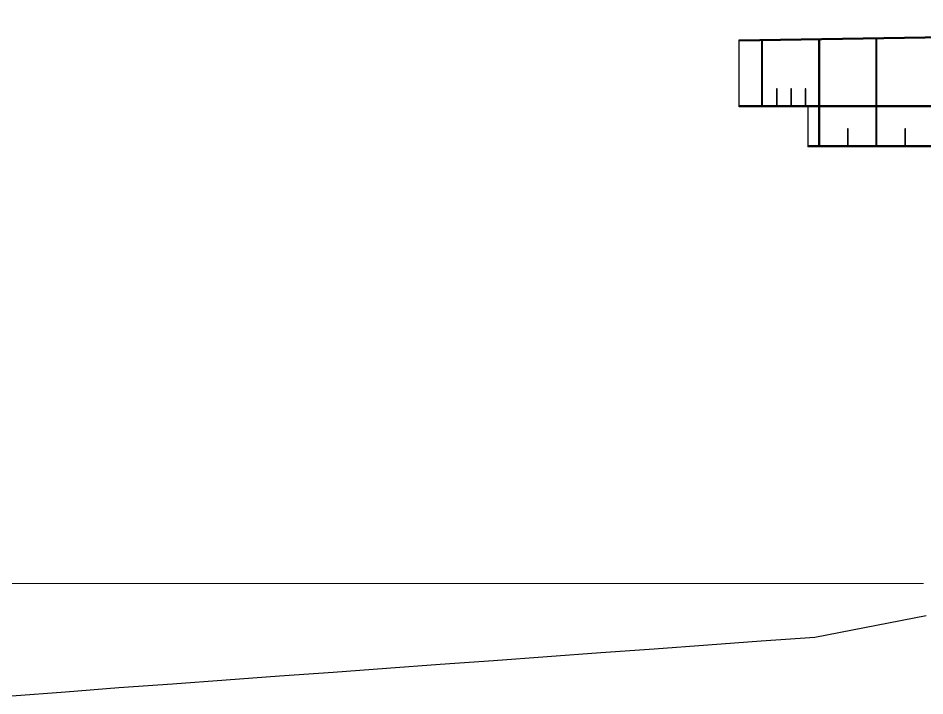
# Model space of a CAD drawing. Extents: x 1767995 to 4174245, y 542814 to 862564.
# Drawn here: x 2053789 to 2070730, y 821899 to 834568 of the extents above; entities that cross this region are included whole.
import ezdxf

# ---------------------------------------------------------------- set-up
doc = ezdxf.new("R2010")
doc.units = 0
doc.header["$LTSCALE"] = 3500.000000000002
doc.linetypes.add('CENTER', pattern=[2, 1.25, -0.25, 0.25, -0.25])
doc.linetypes.add('DASHED', pattern=[0.75, 0.5, -0.25])
for name, color, linetype, lineweight in [('1粗实线', 1, 'Continuous', 30), ('5文本', 7, 'Continuous', 15), ('标注', 3, 'Continuous', 18), ('隐藏 (ISO)', 2, 'DASHED', 9)]:
    doc.layers.add(name, color=color, linetype=linetype, lineweight=lineweight)
for name, color, linetype in [('M_Prof', 2, 'Continuous'), ('点划线', 6, 'CENTER'), ('纵_地面线', 30, 'Continuous')]:
    doc.layers.add(name, color=color, linetype=linetype)

# ---------------------------------------------------------------- blocks, each defined once
blk = doc.blocks.new('RETRET')
at = {"layer": 'M_Prof', "color": 7}
for p, q in [((3111877.902420789, -4114744.753854939), (3109995.885470418, -4114744.753854939)), ((3109876.393945603, -4114864.245379755), (3109876.393945603, -4116146.262330125)), ((3111877.902420789, -4114865.753854939), (3109995.885470418, -4114865.753854939)), ((3109997.393945602, -4114864.245379755), (3109997.393945602, -4116146.262330125)), ((3111876.393945603, -4116146.262330125), (3111876.393945603, -4114864.245379755)), ((3111997.393945603, -4116146.262330125), (3111997.393945603, -4114864.245379754)), ((3111877.902420789, -4116144.75385494), (3109995.885470418, -4116144.75385494)), ((3111877.902420789, -4116265.75385494), (3109995.885470417, -4116265.75385494))]:
    blk.add_line(p, q, dxfattribs=at)
at = {"layer": '点划线', "color": 7}
for p, q in [((3111936.893945603, -4114805.25385494), (3109936.893945603, -4114805.25385494)), ((3111936.893945603, -4116205.253854939), (3109936.893945603, -4116205.253854939))]:
    blk.add_line(p, q, dxfattribs=at)
at = {"layer": '隐藏 (ISO)', "color": 7}
for p, q in [((3109837.482180886, -4114735.665638757), (3109867.305710297, -4114705.842109345)), ((3109837.482180885, -4114735.665638757), (3109837.482180886, -4114874.842071123)), ((3110006.482180905, -4114705.842109345), (3109867.305710297, -4114705.842109345)), ((3110036.305710317, -4114735.665638757), (3110006.482180905, -4114705.842109345)), ((3110036.305710317, -4114874.842071122), (3110036.305710317, -4114735.665638757)), ((3111837.482180887, -4114735.665638757), (3111867.305710298, -4114705.842109345)), ((3111837.482180886, -4114735.665638757), (3111837.482180887, -4114874.842071123)), ((3112006.482180906, -4114705.842109345), (3111867.305710298, -4114705.842109345)), ((3112036.305710318, -4114735.665638757), (3112006.482180906, -4114705.842109345)), ((3112036.305710318, -4114874.842071122), (3112036.305710318, -4114735.665638757)), ((3109837.482180886, -4114874.842071123), (3109867.305710297, -4114904.665600535)), ((3109867.305710297, -4114904.665600535), (3110006.482180905, -4114904.665600535)), ((3110036.305710317, -4114874.842071123), (3110006.482180905, -4114904.665600535)), ((3111837.482180887, -4114874.842071123), (3111867.305710298, -4114904.665600535)), ((3111867.305710298, -4114904.665600535), (3112006.482180906, -4114904.665600535)), ((3112036.305710318, -4114874.842071123), (3112006.482180906, -4114904.665600535)), ((3109837.482180886, -4116135.665638757), (3109867.305710297, -4116105.842109345)), ((3109837.482180885, -4116135.665638757), (3109837.482180886, -4116274.842071123)), ((3110006.482180905, -4116105.842109345), (3109867.305710297, -4116105.842109345)), ((3110036.305710317, -4116135.665638757), (3110006.482180905, -4116105.842109345)), ((3110036.305710317, -4116274.842071122), (3110036.305710317, -4116135.665638757)), ((3111837.482180887, -4116135.665638757), (3111867.305710298, -4116105.842109345)), ((3111837.482180886, -4116135.665638757), (3111837.482180887, -4116274.842071123)), ((3112006.482180906, -4116105.842109345), (3111867.305710298, -4116105.842109345)), ((3112036.305710318, -4116135.665638757), (3112006.482180906, -4116105.842109345)), ((3112036.305710318, -4116274.842071122), (3112036.305710318, -4116135.665638757)), ((3109837.482180886, -4116274.842071123), (3109867.305710297, -4116304.665600535)), ((3109867.305710297, -4116304.665600535), (3110006.482180905, -4116304.665600535)), ((3110036.305710317, -4116274.842071123), (3110006.482180905, -4116304.665600535)), ((3111837.482180887, -4116274.842071123), (3111867.305710298, -4116304.665600535)), ((3111867.305710298, -4116304.665600535), (3112006.482180906, -4116304.665600535)), ((3112036.305710318, -4116274.842071123), (3112006.482180906, -4116304.665600535))]:
    blk.add_line(p, q, dxfattribs=at)
at = {"layer": '隐藏 (ISO)', "color": 7, "ltscale": 0.4}
for p, q in [((3110036.305710317, -4114805.25385494), (3109837.482180886, -4114805.25385494)), ((3112036.305710318, -4114805.25385494), (3111837.482180887, -4114805.25385494)), ((3110036.305710317, -4116205.253854939), (3109837.482180886, -4116205.253854939)), ((3112036.305710318, -4116205.253854939), (3111837.482180887, -4116205.253854939))]:
    blk.add_line(p, q, dxfattribs=at)
at = {"layer": '隐藏 (ISO)', "color": 7}
for points in [[(3109837.482180886, -4114755.547991698), (3110036.305710317, -4114755.547991698), (3110036.305710317, -4114765.489168169), (3109837.482180886, -4114765.489168169)], [(3109890.738483416, -4114705.842109345), (3109897.839323751, -4114705.842109345), (3109897.839323751, -4114755.547991706), (3109890.738483416, -4114755.547991706)], [(3109983.049407785, -4114705.842109345), (3109975.948567451, -4114705.842109345), (3109975.948567451, -4114755.547991706), (3109983.049407785, -4114755.547991706)], [(3111837.482180887, -4114755.547991698), (3112036.305710318, -4114755.547991698), (3112036.305710318, -4114765.489168169), (3111837.482180887, -4114765.489168169)], [(3111890.738483417, -4114705.842109345), (3111897.839323752, -4114705.842109345), (3111897.839323752, -4114755.547991706), (3111890.738483417, -4114755.547991706)], [(3111983.049407786, -4114705.842109345), (3111975.948567451, -4114705.842109345), (3111975.948567451, -4114755.547991706), (3111983.049407786, -4114755.547991706)], [(3109837.482180886, -4114854.959718182), (3110036.305710317, -4114854.959718182), (3110036.305710317, -4114845.018541711), (3109837.482180886, -4114845.018541711)], [(3109890.738483416, -4114904.665600535), (3109897.839323751, -4114904.665600535), (3109897.839323751, -4114854.959718175), (3109890.738483416, -4114854.959718175)], [(3109983.049407785, -4114904.665600535), (3109975.948567451, -4114904.665600535), (3109975.948567451, -4114854.959718175), (3109983.049407785, -4114854.959718175)], [(3111837.482180887, -4114854.959718182), (3112036.305710318, -4114854.959718182), (3112036.305710318, -4114845.018541711), (3111837.482180887, -4114845.018541711)], [(3111890.738483417, -4114904.665600535), (3111897.839323752, -4114904.665600535), (3111897.839323752, -4114854.959718175), (3111890.738483417, -4114854.959718175)], [(3111983.049407786, -4114904.665600535), (3111975.948567451, -4114904.665600535), (3111975.948567451, -4114854.959718175), (3111983.049407786, -4114854.959718175)], [(3109837.482180886, -4116155.547991698), (3110036.305710317, -4116155.547991698), (3110036.305710317, -4116165.489168168), (3109837.482180886, -4116165.489168168)], [(3109983.049407785, -4116105.842109345), (3109975.948567451, -4116105.842109345), (3109975.948567451, -4116155.547991706), (3109983.049407785, -4116155.547991706)], [(3111837.482180887, -4116155.547991698), (3112036.305710318, -4116155.547991698), (3112036.305710318, -4116165.489168168), (3111837.482180887, -4116165.489168168)], [(3111983.049407787, -4116105.842109343), (3111975.948567452, -4116105.842109344), (3111975.948567453, -4116155.547991705), (3111983.049407788, -4116155.547991703)], [(3109837.482180886, -4116254.959718182), (3110036.305710317, -4116254.959718182), (3110036.305710317, -4116245.018541711), (3109837.482180886, -4116245.018541711)], [(3109890.738483416, -4116304.665600533), (3109897.839323751, -4116304.665600533), (3109897.839323753, -4116254.959718175), (3109890.738483418, -4116254.959718175)], [(3109983.049407785, -4116304.665600535), (3109975.948567451, -4116304.665600535), (3109975.948567451, -4116254.959718175), (3109983.049407785, -4116254.959718175)], [(3111837.482180887, -4116254.959718182), (3112036.305710318, -4116254.959718182), (3112036.305710318, -4116245.018541711), (3111837.482180887, -4116245.018541711)], [(3111983.049407786, -4116304.665600535), (3111975.948567451, -4116304.665600535), (3111975.948567451, -4116254.959718175), (3111983.049407786, -4116254.959718175)]]:
    blk.add_lwpolyline(points, close=True, dxfattribs=at)
at = {"layer": '隐藏 (ISO)', "color": 7, "elevation": 1.5872535e-10}
for points in [[(3111881.343525434, -4116105.842109345), (3111888.444365768, -4116105.842109345), (3111888.444365768, -4116155.547991706), (3111881.343525434, -4116155.547991706)], [(3111881.343525434, -4116304.665600535), (3111888.444365768, -4116304.665600535), (3111888.444365768, -4116254.959718175), (3111881.343525434, -4116254.959718175)]]:
    blk.add_lwpolyline(points, close=True, dxfattribs=at)
at = {"layer": '隐藏 (ISO)', "color": 7, "ltscale": 0.2}
for centre, radius in [((3109936.893945603, -4114805.25385494), 84.50000000000001), ((3109936.893945603, -4114805.25385494), 78.70098039215688), ((3111936.893945603, -4114805.25385494), 84.50000000000001), ((3111936.893945603, -4114805.25385494), 78.70098039215688), ((3109936.893945603, -4116205.253854939), 84.50000000000001), ((3109936.893945603, -4116205.253854939), 78.70098039215688), ((3111936.893945603, -4116205.253854939), 84.50000000000001), ((3111936.893945603, -4116205.253854939), 78.70098039215688)]:
    blk.add_circle(centre, radius, dxfattribs=at)
blk = doc.blocks.new('水电费水电费是说估分')
at = {"layer": '1粗实线', "color": 1}
for p, q in [((6212055.972346827, 1549909.755846991), (6235455.973545702, 1550291.277605669)), ((6212055.972346826, 1549893.753720479), (6235456.2343806, 1550275.279731899)), ((6227449.973545698, 1550144.74287046), (6227449.973545698, 1548757.600366912)), ((6227461.973545697, 1550144.938522635), (6227461.973545698, 1548757.600366912)), ((6228449.973545697, 1550161.047218286), (6228449.973545698, 1548757.600366912)), ((6228461.973545698, 1550161.24287046), (6228461.973545698, 1548757.600366912)), ((6229449.973545698, 1550149.676453869), (6229449.973545698, 1548757.600366912)), ((6229461.973545698, 1550149.872106043), (6229461.973545698, 1548757.600366912)), ((6230449.9735457, 1550193.655913939), (6230449.973545699, 1548757.600366912)), ((6230461.9735457, 1550193.851566113), (6230461.973545699, 1548757.600366912)), ((6231449.973545698, 1550209.960261765), (6231449.973545698, 1548757.600366913)), ((6231461.973545697, 1550210.155913939), (6231461.973545698, 1548757.600366913)), ((6232449.973545699, 1550226.264609591), (6232449.973545699, 1548757.600366913)), ((6232461.973545699, 1550226.460261765), (6232461.973545699, 1548757.600366913)), ((6233449.973545698, 1550242.568957417), (6233449.973545698, 1548757.600366913)), ((6233461.973545698, 1550242.764609591), (6233461.973545698, 1548757.600366913)), ((6234449.973545699, 1550258.873305243), (6234449.973545698, 1548757.600366912)), ((6234461.973545698, 1550259.068957417), (6234461.973545698, 1548757.600366912)), ((6235449.973545698, 1550275.177653069), (6235449.973545699, 1548757.600366912)), ((6235455.973545702, 1550291.277605669), (6236055.973545702, 1550291.277605669)), ((6235455.973545702, 1550275.277605669), (6236055.973545702, 1550275.277605669)), ((6235461.973545698, 1550275.277605669), (6235461.973545699, 1548757.600366912)), ((6236055.973545698, 1550247.600366913), (6236055.973545698, 1548041.600366913)), ((6236055.973545698, 1548041.600366912), (6236055.973545698, 1550247.600366913)), ((6218449.973545699, 1548757.600366913), (6218449.973545699, 1549998.003740025)), ((6218461.973545698, 1548757.600366913), (6218461.973545699, 1549998.199392199)), ((6219449.973545699, 1548757.600366913), (6219449.973545697, 1550014.308087852)), ((6219461.973545699, 1548757.600366913), (6219461.973545699, 1550014.503740025)), ((6220449.973545699, 1550030.612435678), (6220449.973545699, 1548757.600366912)), ((6220461.973545698, 1550030.808087852), (6220461.973545699, 1548757.600366912)), ((6221449.973545699, 1550046.916783504), (6221449.973545699, 1548757.600366912)), ((6221461.9735457, 1550047.112435678), (6221461.973545699, 1548757.600366912)), ((6222449.973545699, 1550063.22113133), (6222449.973545698, 1548757.600366913)), ((6222461.9735457, 1550063.416783504), (6222461.973545699, 1548757.600366913)), ((6223449.973545698, 1550079.525479156), (6223449.973545699, 1548757.600366913)), ((6223461.973545698, 1550079.72113133), (6223461.973545698, 1548757.600366913)), ((6224449.973545699, 1550095.829826982), (6224449.973545698, 1548757.600366913)), ((6224461.973545698, 1550096.025479156), (6224461.973545698, 1548757.600366913)), ((6225449.973545699, 1550112.134174808), (6225449.973545698, 1548757.600366912)), ((6225461.973545699, 1550112.329826982), (6225461.973545698, 1548757.600366912)), ((6226449.973545698, 1550128.438522634), (6226449.973545698, 1548757.600366912)), ((6226461.973545699, 1550128.634174808), (6226461.973545699, 1548757.600366912)), ((6212055.972346824, 1548741.600366913), (6212055.972346825, 1549909.755846991)), ((6212449.972346825, 1548757.600366913), (6212449.972346825, 1549900.177633522)), ((6212461.972346826, 1548757.600366913), (6212461.972346826, 1549900.373285696)), ((6213449.973545698, 1548757.600366913), (6213449.973545698, 1549916.482000895)), ((6213461.973545698, 1548757.600366913), (6213461.973545698, 1549916.677653069)), ((6214449.973545698, 1548757.600366913), (6214449.973545698, 1549932.786348721)), ((6214461.973545698, 1548757.600366913), (6214461.973545699, 1549932.982000895)), ((6215449.973545698, 1548757.600366913), (6215449.973545698, 1549949.090696547)), ((6215461.973545698, 1548757.600366913), (6215461.973545697, 1549949.286348721)), ((6216449.973545698, 1548757.600366912), (6216449.973545698, 1549965.395044374)), ((6216461.973545698, 1548757.600366912), (6216461.973545698, 1549965.590696547)), ((6217449.973545698, 1548757.600366912), (6217449.973545698, 1549981.6993922)), ((6217461.973545698, 1548757.600366912), (6217461.973545698, 1549981.895044373)), ((6236055.973545699, 1548757.600366912), (6212055.972346823, 1548757.600366912)), ((6236055.973545699, 1548741.600366912), (6212055.972346823, 1548741.600366912)), ((6212461.972346826, 1548757.600366912), (6212449.972346825, 1548757.600366913)), ((6213461.973545698, 1548757.600366913), (6213449.973545698, 1548757.600366913)), ((6213449.973545698, 1548057.600366913), (6213449.973545698, 1548741.600366913)), ((6213461.973545698, 1548057.600366913), (6213461.973545698, 1548741.600366913)), ((6214461.973545698, 1548757.600366913), (6214449.973545698, 1548757.600366913)), ((6214449.973545698, 1548057.600366913), (6214449.973545698, 1548741.600366913)), ((6214461.973545698, 1548057.600366913), (6214461.973545698, 1548741.600366913)), ((6215461.973545698, 1548757.600366913), (6215449.973545698, 1548757.600366913)), ((6215449.973545698, 1548057.600366913), (6215449.973545698, 1548741.600366913)), ((6215461.973545698, 1548057.600366913), (6215461.973545698, 1548741.600366913)), ((6216461.973545698, 1548757.600366912), (6216449.973545698, 1548757.600366912)), ((6216449.973545698, 1548057.600366912), (6216449.973545698, 1548741.600366912)), ((6216461.973545698, 1548057.600366912), (6216461.973545698, 1548741.600366913)), ((6217461.973545698, 1548757.600366912), (6217449.973545698, 1548757.600366912)), ((6217449.973545698, 1548057.600366912), (6217449.973545698, 1548741.600366912)), ((6217461.973545698, 1548057.600366912), (6217461.973545698, 1548741.600366913)), ((6218461.973545698, 1548757.600366913), (6218449.973545699, 1548757.600366913)), ((6218449.973545699, 1548057.600366913), (6218449.973545699, 1548741.600366913)), ((6218461.973545699, 1548057.600366913), (6218461.973545698, 1548741.600366913)), ((6219449.973545699, 1548057.600366913), (6219449.973545699, 1548741.600366912)), ((6219461.973545699, 1548057.600366913), (6219461.973545699, 1548741.600366913)), ((6220449.973545699, 1548741.600366912), (6220449.973545698, 1548057.600366912)), ((6220461.973545699, 1548741.600366912), (6220461.973545698, 1548057.600366912)), ((6221449.973545699, 1548741.600366912), (6221449.973545699, 1548057.600366913)), ((6221461.973545699, 1548741.600366912), (6221461.973545699, 1548057.600366913)), ((6222449.973545698, 1548741.600366912), (6222449.973545699, 1548057.600366912)), ((6222461.973545699, 1548741.600366912), (6222461.973545699, 1548057.600366912)), ((6223449.973545699, 1548741.600366912), (6223449.973545699, 1548057.600366912)), ((6223461.973545698, 1548741.600366912), (6223461.973545699, 1548057.600366912)), ((6224449.973545698, 1548741.600366913), (6224449.973545698, 1548057.600366913)), ((6224461.973545698, 1548741.600366913), (6224461.973545698, 1548057.600366913)), ((6225449.973545698, 1548741.600366913), (6225449.973545699, 1548057.600366912)), ((6225461.973545698, 1548741.600366913), (6225461.973545699, 1548057.600366912)), ((6226449.973545698, 1548741.600366913), (6226449.973545699, 1548057.600366912)), ((6226461.973545699, 1548741.600366913), (6226461.973545699, 1548057.600366912)), ((6227449.973545698, 1548741.600366912), (6227449.973545698, 1548057.600366913)), ((6227461.973545698, 1548741.600366912), (6227461.973545698, 1548057.600366913)), ((6228449.973545698, 1548741.600366913), (6228449.973545698, 1548057.600366912)), ((6228461.973545698, 1548741.600366913), (6228461.973545698, 1548057.600366912)), ((6229449.973545698, 1548741.600366912), (6229449.973545698, 1548057.600366912)), ((6229461.973545698, 1548741.600366912), (6229461.973545698, 1548057.600366912)), ((6230449.973545699, 1548741.600366912), (6230449.973545699, 1548057.600366913)), ((6230461.973545699, 1548741.600366912), (6230461.973545699, 1548057.600366913)), ((6231449.973545698, 1548741.600366912), (6231449.973545698, 1548057.600366912)), ((6231461.973545698, 1548741.600366912), (6231461.973545698, 1548057.600366912)), ((6232449.973545699, 1548741.600366912), (6232449.973545699, 1548057.600366912)), ((6232461.973545699, 1548741.600366912), (6232461.973545699, 1548057.600366912)), ((6233449.973545698, 1548741.600366913), (6233449.973545699, 1548057.600366911)), ((6233461.973545698, 1548741.600366913), (6233461.973545699, 1548057.600366911)), ((6234449.973545698, 1548741.600366912), (6234449.973545698, 1548057.600366912)), ((6234461.973545698, 1548741.600366912), (6234461.973545698, 1548057.600366912)), ((6235449.973545699, 1548741.600366912), (6235449.973545699, 1548057.600366912)), ((6235461.973545699, 1548741.600366912), (6235461.973545699, 1548057.600366912)), ((6236055.973545699, 1548057.600366912), (6213255.821073927, 1548057.600366913)), ((6236055.973545699, 1548041.600366912), (6213255.821073927, 1548041.600366913)), ((6219461.973545699, 1548057.600366913), (6220449.973545698, 1548057.600366912)), ((6220461.973545698, 1548057.600366912), (6220449.973545698, 1548057.600366913)), ((6221461.973545699, 1548057.600366913), (6221449.973545699, 1548057.600366913)), ((6229461.973545698, 1548057.600366912), (6230449.973545699, 1548057.600366913))]:
    blk.add_line(p, q, dxfattribs=at)
for points in [[(6212717.972346826, 1549057.600366911), (6212705.972346826, 1549057.600366911), (6212705.972346826, 1548757.600366912), (6212717.972346826, 1548757.600366912), (6212717.972346826, 1549057.600366911)], [(6212967.972346826, 1549057.600366911), (6212955.972346826, 1549057.600366911), (6212955.972346826, 1548757.600366912), (6212967.972346826, 1548757.600366912), (6212967.972346826, 1549057.600366911)], [(6213217.972346826, 1549057.600366911), (6213205.972346826, 1549057.600366911), (6213205.972346826, 1548757.600366912), (6213217.972346826, 1548757.600366912), (6213217.972346826, 1549057.600366911)], [(6213255.821073927, 1548741.600366912), (6213255.821073927, 1548041.600366913)], [(6213961.973545698, 1548357.600366912), (6213949.973545698, 1548357.600366912), (6213949.973545698, 1548057.600366913), (6213961.973545698, 1548057.600366913), (6213961.973545698, 1548357.600366912)], [(6214961.973545698, 1548357.600366912), (6214949.973545698, 1548357.600366912), (6214949.973545698, 1548057.600366913), (6214961.973545698, 1548057.600366913), (6214961.973545698, 1548357.600366912)], [(6215961.973545698, 1548357.600366912), (6215949.973545698, 1548357.600366912), (6215949.973545698, 1548057.600366913), (6215961.973545698, 1548057.600366913), (6215961.973545698, 1548357.600366912)], [(6216961.973545698, 1548357.600366911), (6216949.973545698, 1548357.600366911), (6216949.973545698, 1548057.600366912), (6216961.973545698, 1548057.600366912), (6216961.973545698, 1548357.600366911)], [(6217961.973545698, 1548357.600366911), (6217949.973545698, 1548357.600366911), (6217949.973545698, 1548057.600366912), (6217961.973545698, 1548057.600366912), (6217961.973545698, 1548357.600366911)], [(6218961.973545699, 1548357.600366912), (6218949.973545699, 1548357.600366912), (6218949.973545699, 1548057.600366913), (6218961.973545699, 1548057.600366913), (6218961.973545699, 1548357.600366912)], [(6219961.973545698, 1548357.600366911), (6219949.973545698, 1548357.600366911), (6219949.973545698, 1548057.600366912), (6219961.973545698, 1548057.600366912), (6219961.973545698, 1548357.600366911)], [(6220961.973545698, 1548357.600366911), (6220949.973545698, 1548357.600366911), (6220949.973545698, 1548057.600366912), (6220961.973545698, 1548057.600366912), (6220961.973545698, 1548357.600366911)], [(6221961.973545699, 1548357.600366911), (6221949.973545699, 1548357.600366911), (6221949.973545699, 1548057.600366912), (6221961.973545699, 1548057.600366912), (6221961.973545699, 1548357.600366911)], [(6222961.973545699, 1548357.600366911), (6222949.973545699, 1548357.600366911), (6222949.973545699, 1548057.600366912), (6222961.973545699, 1548057.600366912), (6222961.973545699, 1548357.600366911)], [(6223961.973545698, 1548357.600366911), (6223949.973545698, 1548357.600366911), (6223949.973545698, 1548057.600366912), (6223961.973545698, 1548057.600366912), (6223961.973545698, 1548357.600366911)], [(6224961.973545698, 1548357.600366912), (6224949.973545698, 1548357.600366912), (6224949.973545698, 1548057.600366913), (6224961.973545698, 1548057.600366913), (6224961.973545698, 1548357.600366912)], [(6225961.973545699, 1548357.600366911), (6225949.973545699, 1548357.600366911), (6225949.973545699, 1548057.600366912), (6225961.973545699, 1548057.600366912), (6225961.973545699, 1548357.600366911)], [(6226961.973545698, 1548357.600366911), (6226949.973545698, 1548357.600366911), (6226949.973545698, 1548057.600366912), (6226961.973545698, 1548057.600366912), (6226961.973545698, 1548357.600366911)], [(6227961.973545698, 1548357.600366911), (6227949.973545698, 1548357.600366911), (6227949.973545698, 1548057.600366912), (6227961.973545698, 1548057.600366912), (6227961.973545698, 1548357.600366911)], [(6228961.973545698, 1548357.600366911), (6228949.973545698, 1548357.600366911), (6228949.973545698, 1548057.600366912), (6228961.973545698, 1548057.600366912), (6228961.973545698, 1548357.600366911)], [(6229961.973545698, 1548357.600366912), (6229949.973545698, 1548357.600366912), (6229949.973545698, 1548057.600366913), (6229961.973545698, 1548057.600366913), (6229961.973545698, 1548357.600366912)], [(6230961.973545698, 1548357.600366911), (6230949.973545698, 1548357.600366911), (6230949.973545698, 1548057.600366912), (6230961.973545698, 1548057.600366912), (6230961.973545698, 1548357.600366911)], [(6231961.973545698, 1548357.600366911), (6231949.973545698, 1548357.600366911), (6231949.973545698, 1548057.600366912), (6231961.973545698, 1548057.600366912), (6231961.973545698, 1548357.600366911)], [(6232961.973545699, 1548357.600366911), (6232949.973545699, 1548357.600366911), (6232949.973545699, 1548057.600366912), (6232961.973545699, 1548057.600366912), (6232961.973545699, 1548357.600366911)], [(6233961.973545698, 1548357.600366911), (6233949.973545698, 1548357.600366911), (6233949.973545698, 1548057.600366912), (6233961.973545698, 1548057.600366912), (6233961.973545698, 1548357.600366911)], [(6234961.973545698, 1548357.600366911), (6234949.973545698, 1548357.600366911), (6234949.973545698, 1548057.600366912), (6234961.973545698, 1548057.600366912), (6234961.973545698, 1548357.600366911)]]:
    blk.add_lwpolyline(points, dxfattribs=at)
at = {"layer": '1粗实线', "color": 7}
for p in [(3108119.314507815, 5664573.574368681), (3118119.314507813, 5664573.574368681)]:
    blk.add_blockref('RETRET', p, dxfattribs=at)

msp = doc.modelspace()

# ---------------------------------------------------------------- linework, layer by layer
at = {"layer": '标注', "color": 8}
msp.add_line((1865205.180524806, 823999.6967917057), (2070703.381159936, 823999.6967917057), dxfattribs=at)
at = {"layer": '纵_地面线', "color": 5, "flags": 128}
msp.add_lwpolyline([(2053672.852564076, 821898.6967917057), (2054672.852564076, 821976.6967917057), (2055672.852564076, 822053.6967917057), (2056672.852564076, 822125.6967917057), (2057672.852564076, 822198.6967917057), (2058672.852564076, 822271.6967917057), (2059672.852564076, 822343.6967917057), (2060672.852564076, 822416.6967917057), (2061672.852564076, 822489.6967917057), (2062672.852564076, 822561.6967917057), (2063672.852564076, 822634.6967917057), (2064672.852564076, 822707.6967917057), (2065672.852564076, 822780.6967917057), (2066672.852564076, 822852.6967917057), (2067672.852564076, 822925.6967917057), (2068672.852564076, 822998.6967917057), (2070755.752564076, 823399.6967917057)], dxfattribs=at)

# ---------------------------------------------------------------- block references
at = {"layer": '5文本', "xscale": 1.07, "yscale": 1.07, "zscale": 1.07}
msp.add_blockref('水电费水电费是说估分', (-4579640.080152917, -824243.310573306), dxfattribs=at)

doc.saveas('drawing.dxf')
